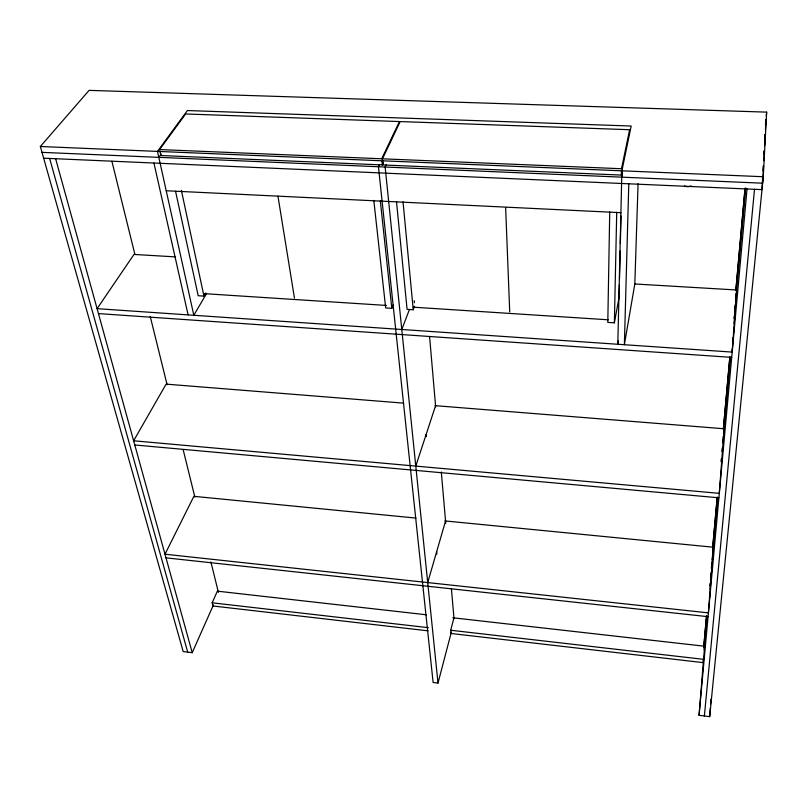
<?xml version="1.0" encoding="UTF-8"?>
<svg xmlns="http://www.w3.org/2000/svg" width="807" height="807" viewBox="0 0 807 807"><rect width="100%" height="100%" fill="white"/><g stroke="black" fill="none" stroke-linecap="round" stroke-linejoin="round"><path stroke-width="1.21" d="M609.729 211.918L607.802 322.397L614.369 322.83L619.07 297.369L619.373 284.851M614.369 322.83L616.719 212.251M382.589 160.048L383.103 164.961L621.35 175.079L621.451 170.852M619.514 278.586L620.169 251.038M620.351 243.522L620.997 215.963M628.784 183.794L624.376 344.72L634.816 283.973L638.075 183.683M762.595 178.357L762 189.625L43.659 158.202M762.998 170.852L763.261 165.849M763.856 154.581L764.047 150.828M764.643 139.571L764.905 134.557M762.897 178.206L762.645 183.189L42.014 152.362M763.029 175.714L763.553 165.738M763.815 160.754L764.34 150.778M764.602 145.795L765.187 134.567M765.45 129.584L765.974 119.607M707.053 615.933L699.064 715.315L709.696 716.636L763.281 176.723L766.65 112.133L89.103 90.364L40.35 146.501L183.189 651.572L192.227 652.692L213.421 604.957M709.696 716.636L710.301 707.941M710.553 704.218L710.906 699.255M732.151 351.166L732.322 348.685M732.867 341.21L733.139 337.477M733.492 332.504L733.856 327.531M734.128 323.789L736.67 289.985L634.746 283.973M736.67 289.985L732.181 352.084L97.092 308.667L133.982 254.437L175.502 256.888M435.044 405.649L724.101 428.769L719.299 493.349L133.629 440.783L166.101 384.132L403.631 403.137M709.464 598.088L709.746 594.376M710.13 589.413L710.503 584.46M710.785 580.747L713.388 547.227L444.849 520.918M713.388 547.227L708.405 612.876L165.001 554.217L193.882 496.325L415.988 518.084M703.765 646.76L706.498 616.044M712.712 547.096L717.221 496.961M723.435 428.013L729.871 356.563M735.853 290.127L744.992 188.596M703.724 647.385L706.549 616.013M712.773 547.005L717.181 498.07M723.395 429.052L729.841 357.531M735.944 289.774L745.093 188.132M709.777 585.821L709.999 583.31M710.563 577.035L710.906 573.273M711.36 568.249L711.814 563.236M712.157 559.473L717.716 497.99M721.004 461.604L721.226 459.092M721.912 451.557L722.255 447.794M722.709 442.781L723.274 436.506M723.496 433.995L730.416 357.461M733.936 318.563L734.168 316.051M734.733 309.777L735.187 304.753M735.53 300.991L736.206 293.466M736.438 290.954L745.739 188.071M704.128 649.514L704.42 646.215L452.757 617.769M723.708 433.167L724.101 428.769M699.064 715.315L747.05 188.969M704.37 715.98L754.515 189.292M765.439 124.55L765.924 119.597M766.287 115.875L766.65 112.133M618.475 340.554L617.809 344.266L621.894 170.812L631.185 126.033L187.426 110.539L157.496 151.393L193.831 315.285L206.531 293.556M621.35 175.079L622.358 170.186M621.995 175.966L622.5 173.525M379.532 164.487L378.453 166.756L433.117 682.46L438.009 683.065L451.365 632.073M453.948 617.9L450.71 630.247L450.992 633.485M427.71 582.573L445.555 520.989M415.776 466.103L435.568 405.689M396.489 201.478L407.081 309.333L413.245 309.737L414.566 306.246M401.785 329.498L409.381 309.636M373.802 200.388L385.685 307.941L391.809 308.335L393.191 304.864M428.033 630.832L212.967 605.986L212.17 602.809L217.355 591.158L426.459 614.793M386.21 164.769L385.141 167.039L438.009 683.065M159.826 150.758L160.886 155.529L382.336 164.931L383.406 162.671M175.543 191.239L198.189 295.725L203.949 296.108L205.815 292.931M158.818 157.365L161.188 154.107M40.35 146.501L763.281 176.723M166.222 190.755L620.906 212.685M204.564 293.677L386.412 305.439M413.174 307.174L608.286 319.804M98.454 313.59L731.697 357.39M134.789 444.98L718.896 497.808M166 557.849L708.052 616.679M212.17 602.809L428.416 627.685M450.921 630.267L703.422 659.319L703.119 662.618L450.538 633.434M49.631 158.454L187.708 652.127M55.622 158.717L192.227 652.692M111.901 161.299L134.83 254.124M150.223 316.405L167.12 384.798M183.118 449.529L194.88 497.162M210.879 561.894L218.425 592.429M153.935 163.024L188.102 314.891M181.363 190.291L203.949 296.108M277.951 196.172L294.454 298.045M380.299 200.701L391.809 308.335M381.822 160.008L382.336 164.931M426.126 434.499L426.338 436.648M436.658 551.685L436.89 554.157M403.026 201.79L413.245 309.737M414.213 300.678L414.405 302.766M429.586 336.61L435.659 406.809M441.308 471.984L445.757 523.37M451.406 588.555L454.008 618.636M505.636 207.601L509.721 311.926M691.135 185.913A6.89 5.982 -0.4 0 1 684.528 185.983M629.631 129.715L621.491 168.734L382.457 158.818L400.201 121.575L629.631 129.715M399.465 121.554L381.701 158.777L159.564 149.567L185.62 113.969L399.465 121.554"/></g></svg>
